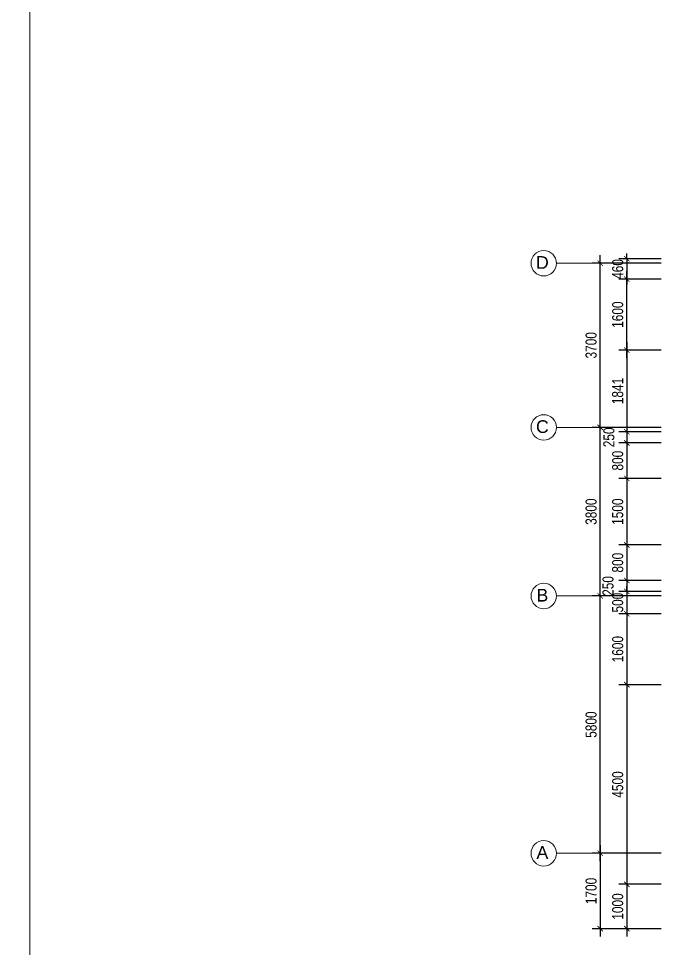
# Model space of a CAD drawing. Header units: millimetres. Extents: x 33748 to 451939, y -263262 to 62681.
# Drawn here: x 226796 to 241407, y 30556 to 51515 of the extents above; entities that cross this region are included whole.
import ezdxf
from ezdxf.enums import TextEntityAlignment as Align

# ---------------------------------------------------------------- set-up
doc = ezdxf.new("R2010")
doc.units = ezdxf.units.MM
doc.header["$PDMODE"] = 98
doc.linetypes.add('CENTER', pattern=[50.8, 31.75, -6.35, 6.35, -6.35])
doc.layers.get('Defpoints').update_dxf_attribs({"color": 202, "lineweight": 13})
for name, color, linetype, lineweight in [('-CENTER', 143, 'CENTER', 13), ('-KH', 143, 'Continuous', 13), ('-TEXT', 7, 'Continuous', 15)]:
    doc.layers.add(name, color=color, linetype=linetype, lineweight=lineweight)
doc.layers.add('12. NET DIM', color=9, linetype='Continuous')
doc.styles.add('1', font='arial.ttf')
doc.styles.add('AVANH', font='', dxfattribs={"width": 0.8})
doc.styles.get('AVANH').set_extended_font_data('.VnAvantH')
doc.dimstyles.new('C_100A3', dxfattribs={"dimscale": 100, "dimtxt": 2.5, "dimasz": 1.2, "dimexe": 1.8, "dimexo": 0, "dimgap": 0.75, "dimtad": 1, "dimdec": 0, "dimzin": 0, "dimdsep": 46, "dimtxsty": 'AVANH', "dimblk": 'ARCHTICK', "dimcen": 0, "dimdle": 1.8, "dimclrd": 256, "dimclre": 256, "dimclrt": 7, "dimadec": 0, "dimazin": 0, "dimtfac": 0.0001, "dimtdec": 0, "dimtix": 1, "dimtmove": 2, "dimatfit": 3, "dimldrblk": 'ARCHTICK', "dimfxl": 1.8, "dimtolj": 1, "dimtzin": 0, "dimarcsym": 0})

# ---------------------------------------------------------------- blocks, each defined once
blk = doc.blocks.new('_ARCHTICK')
at = {"const_width": 0.15}
blk.add_lwpolyline([(-0.5, -0.5), (0.5, 0.5)], dxfattribs=at)
blk = doc.blocks.new('*D756')
at = {"layer": '12. NET DIM', "lineweight": -2, "transparency": 16777216}
for p, q in [((240513, 43862), (240513, 45822)), ((241285, 45642), (240333, 45642)), ((241285, 44042), (240333, 44042))]:
    blk.add_line(p, q, dxfattribs=at)
at = {"layer": 'Defpoints', "color": 0, "transparency": 16777216}
for p in [(240513, 45642), (241285, 45642), (241285, 44042)]:
    blk.add_point(p, dxfattribs=at)
at = {"layer": '12. NET DIM', "lineweight": -2, "transparency": 16777216, "xscale": 120, "yscale": 120, "zscale": 120}
for p, rotation in [((240513, 45642), 90), ((240513, 44042), 270)]:
    blk.add_blockref('_ARCHTICK', p, dxfattribs=dict(at, rotation=rotation))
at = {"layer": '12. NET DIM', "color": 7, "transparency": 16777216, "insert": (240309, 44842), "char_height": 250, "attachment_point": 5, "rotation": 90, "style": 'AVANH'}
blk.add_mtext('\\A1;1600', dxfattribs=at)
blk = doc.blocks.new('*D769')
at = {"layer": '12. NET DIM', "lineweight": -2, "transparency": 16777216}
for p, q in [((239913, 32521), (239913, 38681)), ((241285, 38501), (239733, 38501)), ((241285, 32701), (239733, 32701))]:
    blk.add_line(p, q, dxfattribs=at)
at = {"layer": 'Defpoints', "color": 0, "transparency": 16777216}
for p in [(239913, 38501), (241285, 38501), (241285, 32701)]:
    blk.add_point(p, dxfattribs=at)
at = {"layer": '12. NET DIM', "lineweight": -2, "transparency": 16777216, "xscale": 120, "yscale": 120, "zscale": 120}
for p, rotation in [((239913, 38501), 90), ((239913, 32701), 270)]:
    blk.add_blockref('_ARCHTICK', p, dxfattribs=dict(at, rotation=rotation))
at = {"layer": '12. NET DIM', "color": 7, "transparency": 16777216, "insert": (239709, 35601), "char_height": 250, "attachment_point": 5, "rotation": 90, "style": 'AVANH'}
blk.add_mtext('\\A1;5800', dxfattribs=at)
blk = doc.blocks.new('*D770')
at = {"layer": '12. NET DIM', "lineweight": -2, "transparency": 16777216}
for p, q in [((239913, 38321), (239913, 42481)), ((241285, 42301), (239733, 42301)), ((241285, 38501), (239733, 38501))]:
    blk.add_line(p, q, dxfattribs=at)
at = {"layer": 'Defpoints', "color": 0, "transparency": 16777216}
for p in [(239913, 42301), (241285, 42301), (241285, 38501)]:
    blk.add_point(p, dxfattribs=at)
at = {"layer": '12. NET DIM', "lineweight": -2, "transparency": 16777216, "xscale": 120, "yscale": 120, "zscale": 120}
for p, rotation in [((239913, 42301), 90), ((239913, 38501), 270)]:
    blk.add_blockref('_ARCHTICK', p, dxfattribs=dict(at, rotation=rotation))
at = {"layer": '12. NET DIM', "color": 7, "transparency": 16777216, "insert": (239709, 40401), "char_height": 250, "attachment_point": 5, "rotation": 90, "style": 'AVANH'}
blk.add_mtext('\\A1;3800', dxfattribs=at)
blk = doc.blocks.new('*D771')
at = {"layer": '12. NET DIM', "lineweight": -2, "transparency": 16777216}
for p, q in [((239913, 42121), (239913, 46181)), ((241285, 46001), (239733, 46001)), ((241285, 42301), (239733, 42301))]:
    blk.add_line(p, q, dxfattribs=at)
at = {"layer": 'Defpoints', "color": 0, "transparency": 16777216}
for p in [(239913, 46001), (241285, 46001), (241285, 42301)]:
    blk.add_point(p, dxfattribs=at)
at = {"layer": '12. NET DIM', "lineweight": -2, "transparency": 16777216, "xscale": 120, "yscale": 120, "zscale": 120}
for p, rotation in [((239913, 46001), 90), ((239913, 42301), 270)]:
    blk.add_blockref('_ARCHTICK', p, dxfattribs=dict(at, rotation=rotation))
at = {"layer": '12. NET DIM', "color": 7, "transparency": 16777216, "insert": (239709, 44151), "char_height": 250, "attachment_point": 5, "rotation": 90, "style": 'AVANH'}
blk.add_mtext('\\A1;3700', dxfattribs=at)
blk = doc.blocks.new('*D772')
at = {"layer": '12. NET DIM', "lineweight": -2, "transparency": 16777216}
for p, q in [((240513, 46101), (240513, 46221)), ((241285, 46101), (240333, 46101)), ((240513, 46101), (240513, 45642)), ((241285, 45642), (240333, 45642)), ((240513, 45642), (240513, 45522))]:
    blk.add_line(p, q, dxfattribs=at)
at = {"layer": 'Defpoints', "color": 0, "transparency": 16777216}
for p in [(241285, 46101), (240513, 45642), (241285, 45642)]:
    blk.add_point(p, dxfattribs=at)
at = {"layer": '12. NET DIM', "lineweight": -2, "transparency": 16777216, "xscale": 120, "yscale": 120, "zscale": 120}
for p, rotation in [((240513, 46101), 270), ((240513, 45642), 90)]:
    blk.add_blockref('_ARCHTICK', p, dxfattribs=dict(at, rotation=rotation))
at = {"layer": '12. NET DIM', "color": 7, "transparency": 16777216, "insert": (240309, 45871), "char_height": 250, "attachment_point": 5, "rotation": 90, "style": 'AVANH'}
blk.add_mtext('\\A1;460', dxfattribs=at)
blk = doc.blocks.new('*D773')
at = {"layer": '12. NET DIM', "lineweight": -2, "transparency": 16777216}
for p, q in [((241285, 44042), (240333, 44042)), ((240513, 44222), (240513, 42021)), ((241285, 42201), (240333, 42201))]:
    blk.add_line(p, q, dxfattribs=at)
at = {"layer": 'Defpoints', "color": 0, "transparency": 16777216}
for p in [(241285, 44042), (240513, 42201), (241285, 42201)]:
    blk.add_point(p, dxfattribs=at)
at = {"layer": '12. NET DIM', "lineweight": -2, "transparency": 16777216, "xscale": 120, "yscale": 120, "zscale": 120}
for p, rotation in [((240513, 44042), 90), ((240513, 42201), 270)]:
    blk.add_blockref('_ARCHTICK', p, dxfattribs=dict(at, rotation=rotation))
at = {"layer": '12. NET DIM', "color": 7, "transparency": 16777216, "insert": (240309, 43121), "char_height": 250, "attachment_point": 5, "rotation": 90, "style": 'AVANH'}
blk.add_mtext('\\A1;1841', dxfattribs=at)
blk = doc.blocks.new('*D774')
at = {"layer": '12. NET DIM', "lineweight": -2, "transparency": 16777216}
for p, q in [((240513, 42381), (240513, 41771)), ((241285, 42201), (240333, 42201)), ((241285, 41951), (240333, 41951))]:
    blk.add_line(p, q, dxfattribs=at)
at = {"layer": 'Defpoints', "color": 0, "transparency": 16777216}
for p in [(241285, 42201), (240513, 41951), (241285, 41951)]:
    blk.add_point(p, dxfattribs=at)
at = {"layer": '12. NET DIM', "lineweight": -2, "transparency": 16777216, "xscale": 120, "yscale": 120, "zscale": 120}
for p, rotation in [((240513, 42201), 90), ((240513, 41951), 270)]:
    blk.add_blockref('_ARCHTICK', p, dxfattribs=dict(at, rotation=rotation))
at = {"layer": '12. NET DIM', "color": 7, "transparency": 16777216, "insert": (240110, 42076), "char_height": 250, "attachment_point": 5, "rotation": 90, "style": 'AVANH'}
blk.add_mtext('\\A1;250', dxfattribs=at)
blk = doc.blocks.new('*D775')
at = {"layer": '12. NET DIM', "lineweight": -2, "transparency": 16777216}
for p, q in [((240513, 42131), (240513, 40971)), ((241285, 41951), (240333, 41951)), ((241285, 41151), (240333, 41151))]:
    blk.add_line(p, q, dxfattribs=at)
at = {"layer": 'Defpoints', "color": 0, "transparency": 16777216}
for p in [(241285, 41951), (240513, 41151), (241285, 41151)]:
    blk.add_point(p, dxfattribs=at)
at = {"layer": '12. NET DIM', "lineweight": -2, "transparency": 16777216, "xscale": 120, "yscale": 120, "zscale": 120}
for p, rotation in [((240513, 41951), 90), ((240513, 41151), 270)]:
    blk.add_blockref('_ARCHTICK', p, dxfattribs=dict(at, rotation=rotation))
at = {"layer": '12. NET DIM', "color": 7, "transparency": 16777216, "insert": (240309, 41551), "char_height": 250, "attachment_point": 5, "rotation": 90, "style": 'AVANH'}
blk.add_mtext('\\A1;800', dxfattribs=at)
blk = doc.blocks.new('*D776')
at = {"layer": '12. NET DIM', "lineweight": -2, "transparency": 16777216}
for p, q in [((240513, 41331), (240513, 39471)), ((241285, 41151), (240333, 41151)), ((241285, 39651), (240333, 39651))]:
    blk.add_line(p, q, dxfattribs=at)
at = {"layer": 'Defpoints', "color": 0, "transparency": 16777216}
for p in [(241285, 41151), (240513, 39651), (241285, 39651)]:
    blk.add_point(p, dxfattribs=at)
at = {"layer": '12. NET DIM', "lineweight": -2, "transparency": 16777216, "xscale": 120, "yscale": 120, "zscale": 120}
for p, rotation in [((240513, 41151), 90), ((240513, 39651), 270)]:
    blk.add_blockref('_ARCHTICK', p, dxfattribs=dict(at, rotation=rotation))
at = {"layer": '12. NET DIM', "color": 7, "transparency": 16777216, "insert": (240309, 40401), "char_height": 250, "attachment_point": 5, "rotation": 90, "style": 'AVANH'}
blk.add_mtext('\\A1;1500', dxfattribs=at)
blk = doc.blocks.new('*D777')
at = {"layer": '12. NET DIM', "lineweight": -2, "transparency": 16777216}
for p, q in [((240513, 39831), (240513, 38671)), ((241285, 39651), (240333, 39651)), ((241285, 38851), (240333, 38851))]:
    blk.add_line(p, q, dxfattribs=at)
at = {"layer": 'Defpoints', "color": 0, "transparency": 16777216}
for p in [(241285, 39651), (240513, 38851), (241285, 38851)]:
    blk.add_point(p, dxfattribs=at)
at = {"layer": '12. NET DIM', "lineweight": -2, "transparency": 16777216, "xscale": 120, "yscale": 120, "zscale": 120}
for p, rotation in [((240513, 39651), 90), ((240513, 38851), 270)]:
    blk.add_blockref('_ARCHTICK', p, dxfattribs=dict(at, rotation=rotation))
at = {"layer": '12. NET DIM', "color": 7, "transparency": 16777216, "insert": (240309, 39251), "char_height": 250, "attachment_point": 5, "rotation": 90, "style": 'AVANH'}
blk.add_mtext('\\A1;800', dxfattribs=at)
blk = doc.blocks.new('*D778')
at = {"layer": '12. NET DIM', "lineweight": -2, "transparency": 16777216}
for p, q in [((240513, 39031), (240513, 38421)), ((241285, 38851), (240333, 38851)), ((241285, 38601), (240333, 38601))]:
    blk.add_line(p, q, dxfattribs=at)
at = {"layer": 'Defpoints', "color": 0, "transparency": 16777216}
for p in [(241285, 38851), (240513, 38601), (241285, 38601)]:
    blk.add_point(p, dxfattribs=at)
at = {"layer": '12. NET DIM', "lineweight": -2, "transparency": 16777216, "xscale": 120, "yscale": 120, "zscale": 120}
for p, rotation in [((240513, 38851), 90), ((240513, 38601), 270)]:
    blk.add_blockref('_ARCHTICK', p, dxfattribs=dict(at, rotation=rotation))
at = {"layer": '12. NET DIM', "color": 7, "transparency": 16777216, "insert": (240091, 38726), "char_height": 250, "attachment_point": 5, "rotation": 90, "style": 'AVANH'}
blk.add_mtext('\\A1;250', dxfattribs=at)
blk = doc.blocks.new('*D779')
at = {"layer": '12. NET DIM', "lineweight": -2, "transparency": 16777216}
for p, q in [((241285, 38601), (240333, 38601)), ((240513, 38601), (240513, 38721)), ((240513, 38601), (240513, 38101)), ((241285, 38101), (240333, 38101)), ((240513, 38101), (240513, 37981))]:
    blk.add_line(p, q, dxfattribs=at)
at = {"layer": 'Defpoints', "color": 0, "transparency": 16777216}
for p in [(241285, 38601), (240513, 38101), (241285, 38101)]:
    blk.add_point(p, dxfattribs=at)
at = {"layer": '12. NET DIM', "lineweight": -2, "transparency": 16777216, "xscale": 120, "yscale": 120, "zscale": 120}
for p, rotation in [((240513, 38601), 270), ((240513, 38101), 90)]:
    blk.add_blockref('_ARCHTICK', p, dxfattribs=dict(at, rotation=rotation))
at = {"layer": '12. NET DIM', "color": 7, "transparency": 16777216, "insert": (240309, 38351), "char_height": 250, "attachment_point": 5, "rotation": 90, "style": 'AVANH'}
blk.add_mtext('\\A1;500', dxfattribs=at)
blk = doc.blocks.new('*D780')
at = {"layer": '12. NET DIM', "lineweight": -2, "transparency": 16777216}
for p, q in [((240513, 38281), (240513, 36321)), ((241285, 38101), (240333, 38101)), ((241285, 36501), (240333, 36501))]:
    blk.add_line(p, q, dxfattribs=at)
at = {"layer": 'Defpoints', "color": 0, "transparency": 16777216}
for p in [(241285, 38101), (240513, 36501), (241285, 36501)]:
    blk.add_point(p, dxfattribs=at)
at = {"layer": '12. NET DIM', "lineweight": -2, "transparency": 16777216, "xscale": 120, "yscale": 120, "zscale": 120}
for p, rotation in [((240513, 38101), 90), ((240513, 36501), 270)]:
    blk.add_blockref('_ARCHTICK', p, dxfattribs=dict(at, rotation=rotation))
at = {"layer": '12. NET DIM', "color": 7, "transparency": 16777216, "insert": (240309, 37301), "char_height": 250, "attachment_point": 5, "rotation": 90, "style": 'AVANH'}
blk.add_mtext('\\A1;1600', dxfattribs=at)
blk = doc.blocks.new('*D781')
at = {"layer": '12. NET DIM', "lineweight": -2, "transparency": 16777216}
for p, q in [((240513, 36681), (240513, 31821)), ((241285, 36501), (240333, 36501)), ((241285, 32001), (240333, 32001))]:
    blk.add_line(p, q, dxfattribs=at)
at = {"layer": 'Defpoints', "color": 0, "transparency": 16777216}
for p in [(241285, 36501), (240513, 32001), (241285, 32001)]:
    blk.add_point(p, dxfattribs=at)
at = {"layer": '12. NET DIM', "lineweight": -2, "transparency": 16777216, "xscale": 120, "yscale": 120, "zscale": 120}
for p, rotation in [((240513, 36501), 90), ((240513, 32001), 270)]:
    blk.add_blockref('_ARCHTICK', p, dxfattribs=dict(at, rotation=rotation))
at = {"layer": '12. NET DIM', "color": 7, "transparency": 16777216, "insert": (240309, 34251), "char_height": 250, "attachment_point": 5, "rotation": 90, "style": 'AVANH'}
blk.add_mtext('\\A1;4500', dxfattribs=at)
blk = doc.blocks.new('*D786')
at = {"layer": '12. NET DIM', "lineweight": -2, "transparency": 16777216}
for p, q in [((240513, 32181), (240513, 30821)), ((241285, 32001), (240333, 32001)), ((241285, 31001), (240333, 31001))]:
    blk.add_line(p, q, dxfattribs=at)
at = {"layer": 'Defpoints', "color": 0, "transparency": 16777216}
for p in [(241285, 32001), (240513, 31001), (241285, 31001)]:
    blk.add_point(p, dxfattribs=at)
at = {"layer": '12. NET DIM', "lineweight": -2, "transparency": 16777216, "xscale": 120, "yscale": 120, "zscale": 120}
for p, rotation in [((240513, 32001), 90), ((240513, 31001), 270)]:
    blk.add_blockref('_ARCHTICK', p, dxfattribs=dict(at, rotation=rotation))
at = {"layer": '12. NET DIM', "color": 7, "transparency": 16777216, "insert": (240309, 31501), "char_height": 250, "attachment_point": 5, "rotation": 90, "style": 'AVANH'}
blk.add_mtext('\\A1;1000', dxfattribs=at)
blk = doc.blocks.new('*D787')
at = {"layer": '12. NET DIM', "lineweight": -2, "transparency": 16777216}
for p, q in [((241285, 32701), (239733, 32701)), ((239913, 32881), (239913, 30821)), ((241170, 31001), (239733, 31001))]:
    blk.add_line(p, q, dxfattribs=at)
at = {"layer": 'Defpoints', "color": 0, "transparency": 16777216}
for p in [(241285, 32701), (239913, 31001), (241170, 31001)]:
    blk.add_point(p, dxfattribs=at)
at = {"layer": '12. NET DIM', "lineweight": -2, "transparency": 16777216, "xscale": 120, "yscale": 120, "zscale": 120}
for p, rotation in [((239913, 32701), 90), ((239913, 31001), 270)]:
    blk.add_blockref('_ARCHTICK', p, dxfattribs=dict(at, rotation=rotation))
at = {"layer": '12. NET DIM', "color": 7, "transparency": 16777216, "insert": (239709, 31851), "char_height": 250, "attachment_point": 5, "rotation": 90, "style": 'AVANH'}
blk.add_mtext('\\A1;1700', dxfattribs=at)

msp = doc.modelspace()

# ---------------------------------------------------------------- linework, layer by layer
at = {"layer": '-CENTER', "ltscale": 0.1}
for p, q in [((241284.7, 46000.3), (238926.6, 46000.3)), ((241284.7, 42299.9), (238926.6, 42299.9)), ((241284.7, 38499.9), (238926.6, 38499.9)), ((241284.7, 32699.9), (238926.6, 32699.9))]:
    msp.add_line(p, q, dxfattribs=at)
at = {"layer": '-KH'}
for centre in [(238640.3, 46000.3), (238640.3, 42299.9), (238640.3, 38499.9), (238640.3, 32699.9)]:
    msp.add_circle(centre, 286.3, dxfattribs=at)
at = {"layer": 'Defpoints'}
for points in [[(227045.9, 22260.6), (227045.9, 55524.6), (180005.9, 55524.6), (180005.9, 22260.6)], [(274085.9, 22260.6), (274085.9, 55524.6), (227045.9, 55524.6), (227045.9, 22260.6)]]:
    msp.add_lwpolyline(points, close=True, dxfattribs=at)

# ---------------------------------------------------------------- texts
at = {"layer": '-TEXT', "color": 2, "style": '1'}
for s, p in [('D', (238608.9, 46018.3)), ('C', (238608.9, 42318)), ('B', (238608.9, 38518)), ('A', (238608.9, 32718))]:
    msp.add_text(s, height=286.3, dxfattribs=at).set_placement(p, align=Align.MIDDLE_CENTER)

# ---------------------------------------------------------------- dimensions: what is measured, and where the dimension line sits
at = {"layer": '12. NET DIM'}
for base, p1, p2, picture, middle in [((239913.2, 46001.1), (241284.7, 42300.8), (241284.7, 46001.1), '*D771', (239708.9, 44150.9)), ((240513.22, 45641.5544), (241284.7048, 46101.0964), (241284.7048, 45641.5544), '*D772', (240308.9239, 45871.3254)), ((240513.2, 45641.6), (241284.7, 44041.6), (241284.7, 45641.6), '*D756', (240308.9, 44841.6)), ((240513.2, 42200.8), (241284.7, 44041.6), (241284.7, 42200.8), '*D773', (240308.9, 43121.2)), ((239913.2, 42300.8), (241284.7, 38500.8), (241284.7, 42300.8), '*D770', (239708.9, 40400.8)), ((240513.2, 41150.8), (241284.7, 41950.8), (241284.7, 41150.8), '*D775', (240308.9, 41550.8)), ((240513.2, 39650.8), (241284.7, 41150.8), (241284.7, 39650.8), '*D776', (240308.9, 40400.8)), ((240513.2, 38850.8), (241284.7, 39650.8), (241284.7, 38850.8), '*D777', (240308.9, 39250.8)), ((239913.2, 38500.8), (241284.7, 32700.8), (241284.7, 38500.8), '*D769', (239708.9, 35600.8)), ((240513.2, 38100.8), (241284.7, 38600.8), (241284.7, 38100.8), '*D779', (240308.9, 38350.8)), ((240513.2, 36500.8), (241284.7, 38100.8), (241284.7, 36500.8), '*D780', (240308.9, 37300.8)), ((240513.2, 32000.8), (241284.7, 36500.8), (241284.7, 32000.8), '*D781', (240308.9, 34250.8)), ((239913.2, 31000.8), (241284.7, 32700.8), (241169.7, 31000.8), '*D787', (239708.9, 31850.8)), ((240513.2, 31000.8), (241284.7, 32000.8), (241284.7, 31000.8), '*D786', (240308.9, 31500.8))]:
    dim = msp.add_linear_dim(base=base, p1=p1, p2=p2, angle=90, dimstyle='C_100A3', dxfattribs=at)
    dim.commit()
    dim.dimension.update_dxf_attribs({"geometry": picture, "text_midpoint": middle})
for base, p1, p2, picture, middle in [((240513.2, 41950.8), (241284.7, 42200.8), (241284.7, 41950.8), '*D774', (240110.1, 42075.8)), ((240513.2, 38600.8), (241284.7, 38850.8), (241284.7, 38600.8), '*D778', (240090.8, 38725.8))]:
    dim = msp.add_linear_dim(base=base, p1=p1, p2=p2, angle=90, dimstyle='C_100A3', dxfattribs=at)
    dim.commit()
    dim.dimension.update_dxf_attribs({"geometry": picture, "text_midpoint": middle, "dimtype": 160})

doc.saveas('drawing.dxf')
